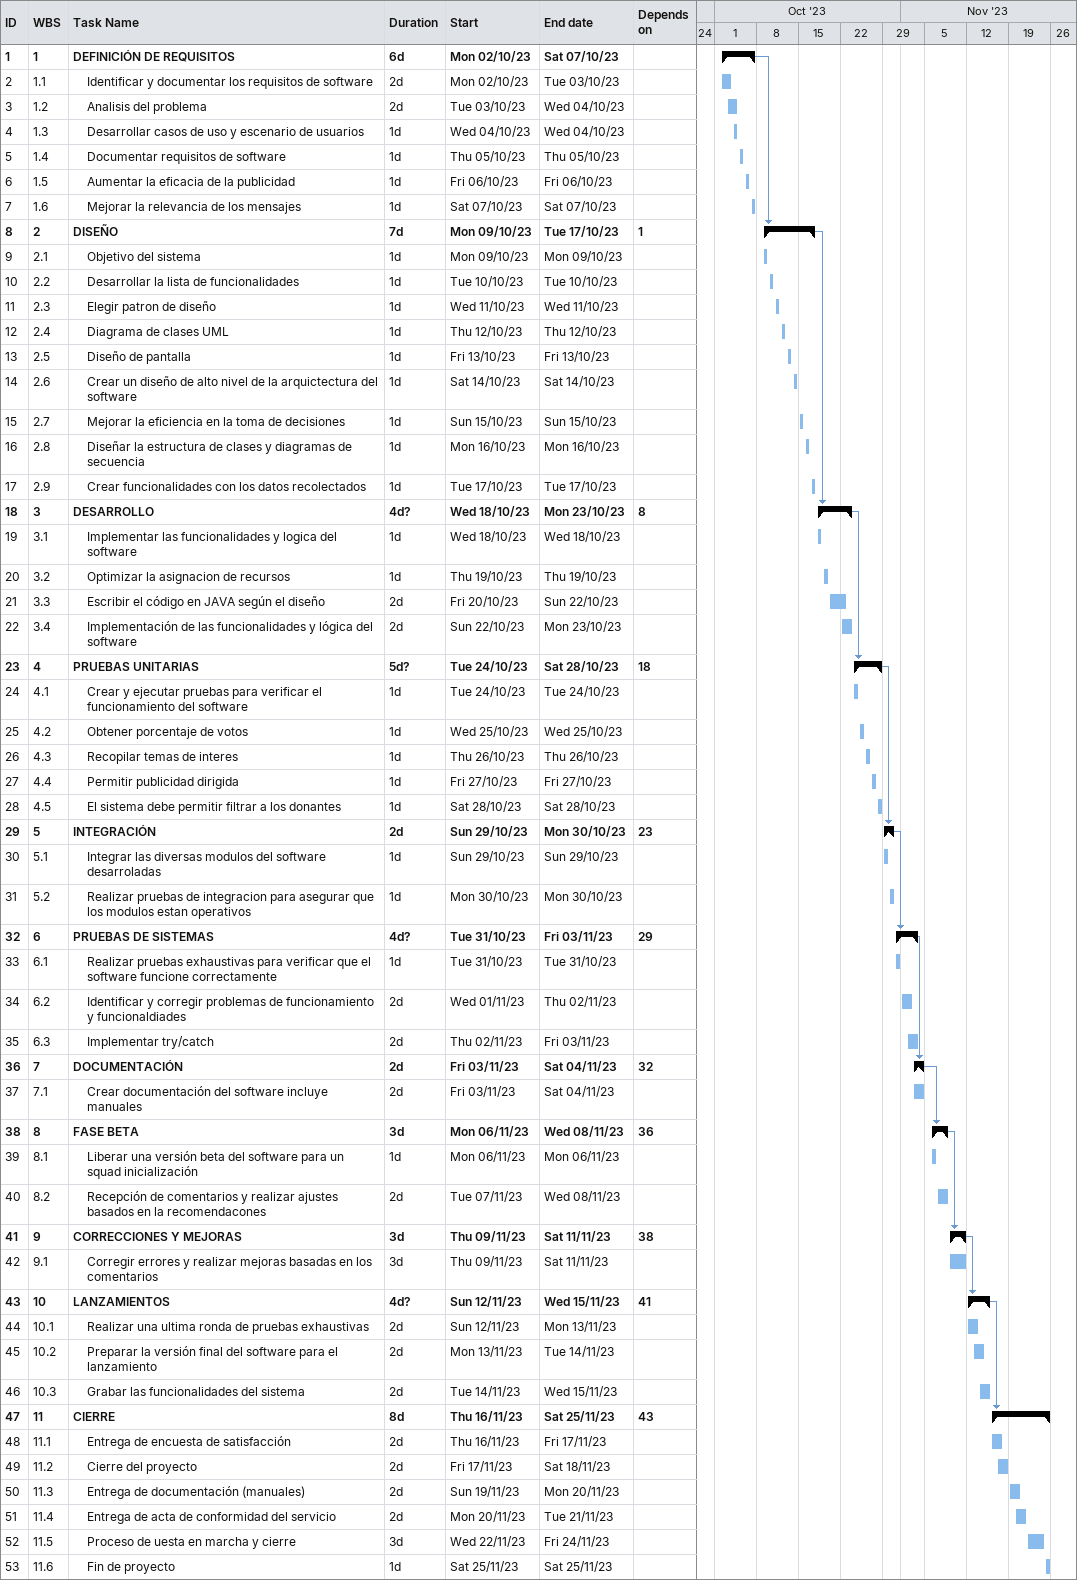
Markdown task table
| ID | WBS | Task | Duration | Start | Finish | Predecessors |
|---|---|---|---|---|---|---|
| 1 | 1 | **DEFINICIÓN DE REQUISITOS** | 6d | 2023-10-02 | 2023-10-07 |  |
| 2 | 1.1 | Identificar y documentar los requisitos de software | 2d | 2023-10-02 | 2023-10-03 |  |
| 3 | 1.2 | Analisis del problema | 2d | 2023-10-03 | 2023-10-04 |  |
| 4 | 1.3 | Desarrollar casos de uso y escenario de usuarios | 1d | 2023-10-04 | 2023-10-04 |  |
| 5 | 1.4 | Documentar requisitos de software | 1d | 2023-10-05 | 2023-10-05 |  |
| 6 | 1.5 | Aumentar la eficacia de la publicidad | 1d | 2023-10-06 | 2023-10-06 |  |
| 7 | 1.6 | Mejorar la relevancia de los mensajes | 1d | 2023-10-07 | 2023-10-07 |  |
| 8 | 2 | **DISEÑO** | 7d | 2023-10-09 | 2023-10-17 | 1 |
| 9 | 2.1 | Objetivo del sistema | 1d | 2023-10-09 | 2023-10-09 |  |
| 10 | 2.2 | Desarrollar la lista de funcionalidades | 1d | 2023-10-10 | 2023-10-10 |  |
| 11 | 2.3 | Elegir patron de diseño | 1d | 2023-10-11 | 2023-10-11 |  |
| 12 | 2.4 | Diagrama de clases UML | 1d | 2023-10-12 | 2023-10-12 |  |
| 13 | 2.5 | Diseño de pantalla | 1d | 2023-10-13 | 2023-10-13 |  |
| 14 | 2.6 | Crear un diseño de alto nivel de la arquictectura del software | 1d | 2023-10-14 | 2023-10-14 |  |
| 15 | 2.7 | Mejorar la eficiencia en la toma de decisiones | 1d | 2023-10-15 | 2023-10-15 |  |
| 16 | 2.8 | Diseñar la estructura de clases y diagramas de secuencia | 1d | 2023-10-16 | 2023-10-16 |  |
| 17 | 2.9 | Crear funcionalidades con los datos recolectados | 1d | 2023-10-17 | 2023-10-17 |  |
| 18 | 3 | **DESARROLLO** | 4d? | 2023-10-18 | 2023-10-23 | 8 |
| 19 | 3.1 | Implementar las funcionalidades y logica del software | 1d | 2023-10-18 | 2023-10-18 |  |
| 20 | 3.2 | Optimizar la asignacion de recursos | 1d | 2023-10-19 | 2023-10-19 |  |
| 21 | 3.3 | Escribir el código en JAVA según el diseño | 2d | 2023-10-20 | 2023-10-22 |  |
| 22 | 3.4 | Implementación de las funcionalidades y lógica del software | 2d | 2023-10-22 | 2023-10-23 |  |
| 23 | 4 | **PRUEBAS UNITARIAS** | 5d? | 2023-10-24 | 2023-10-28 | 18 |
| 24 | 4.1 | Crear y ejecutar pruebas para verificar el funcionamiento del software | 1d | 2023-10-24 | 2023-10-24 |  |
| 25 | 4.2 | Obtener porcentaje de votos | 1d | 2023-10-25 | 2023-10-25 |  |
| 26 | 4.3 | Recopilar temas de interes | 1d | 2023-10-26 | 2023-10-26 |  |
| 27 | 4.4 | Permitir publicidad dirigida | 1d | 2023-10-27 | 2023-10-27 |  |
| 28 | 4.5 | El sistema debe permitir filtrar a los donantes | 1d | 2023-10-28 | 2023-10-28 |  |
| 29 | 5 | **INTEGRACIÓN** | 2d | 2023-10-29 | 2023-10-30 | 23 |
| 30 | 5.1 | Integrar las diversas modulos del software desarroladas | 1d | 2023-10-29 | 2023-10-29 |  |
| 31 | 5.2 | Realizar pruebas de integracion para asegurar que los modulos estan operativos | 1d | 2023-10-30 | 2023-10-30 |  |
| 32 | 6 | **PRUEBAS DE SISTEMAS** | 4d? | 2023-10-31 | 2023-11-03 | 29 |
| 33 | 6.1 | Realizar pruebas exhaustivas para verificar que el software funcione correctamente | 1d | 2023-10-31 | 2023-10-31 |  |
| 34 | 6.2 | Identificar y corregir problemas de funcionamiento y funcionaldiades | 2d | 2023-11-01 | 2023-11-02 |  |
| 35 | 6.3 | Implementar try/catch | 2d | 2023-11-02 | 2023-11-03 |  |
| 36 | 7 | **DOCUMENTACIÓN** | 2d | 2023-11-03 | 2023-11-04 | 32 |
| 37 | 7.1 | Crear documentación del software incluye manuales | 2d | 2023-11-03 | 2023-11-04 |  |
| 38 | 8 | **FASE BETA** | 3d | 2023-11-06 | 2023-11-08 | 36 |
| 39 | 8.1 | Liberar una versión beta del software para un squad inicialización | 1d | 2023-11-06 | 2023-11-06 |  |
| 40 | 8.2 | Recepción de comentarios y realizar ajustes basados en la recomendacones | 2d | 2023-11-07 | 2023-11-08 |  |
| 41 | 9 | **CORRECCIONES Y MEJORAS** | 3d | 2023-11-09 | 2023-11-11 | 38 |
| 42 | 9.1 | Corregir errores y realizar mejoras basadas en los comentarios | 3d | 2023-11-09 | 2023-11-11 |  |
| 43 | 10 | **LANZAMIENTOS** | 4d? | 2023-11-12 | 2023-11-15 | 41 |
| 44 | 10.1 | Realizar una ultima ronda de pruebas exhaustivas | 2d | 2023-11-12 | 2023-11-13 |  |
| 45 | 10.2 | Preparar la versión final del software para el lanzamiento | 2d | 2023-11-13 | 2023-11-14 |  |
| 46 | 10.3 | Grabar las funcionalidades del sistema | 2d | 2023-11-14 | 2023-11-15 |  |
| 47 | 11 | **CIERRE** | 8d | 2023-11-16 | 2023-11-25 | 43 |
| 48 | 11.1 | Entrega de encuesta de satisfacción | 2d | 2023-11-16 | 2023-11-17 |  |
| 49 | 11.2 | Cierre del proyecto | 2d | 2023-11-17 | 2023-11-18 |  |
| 50 | 11.3 | Entrega de documentación (manuales) | 2d | 2023-11-19 | 2023-11-20 |  |
| 51 | 11.4 | Entrega de acta de conformidad del servicio | 2d | 2023-11-20 | 2023-11-21 |  |
| 52 | 11.5 | Proceso de uesta en marcha y cierre | 3d | 2023-11-22 | 2023-11-24 |  |
| 53 | 11.6 | Fin de proyecto | 1d | 2023-11-25 | 2023-11-25 |  |
